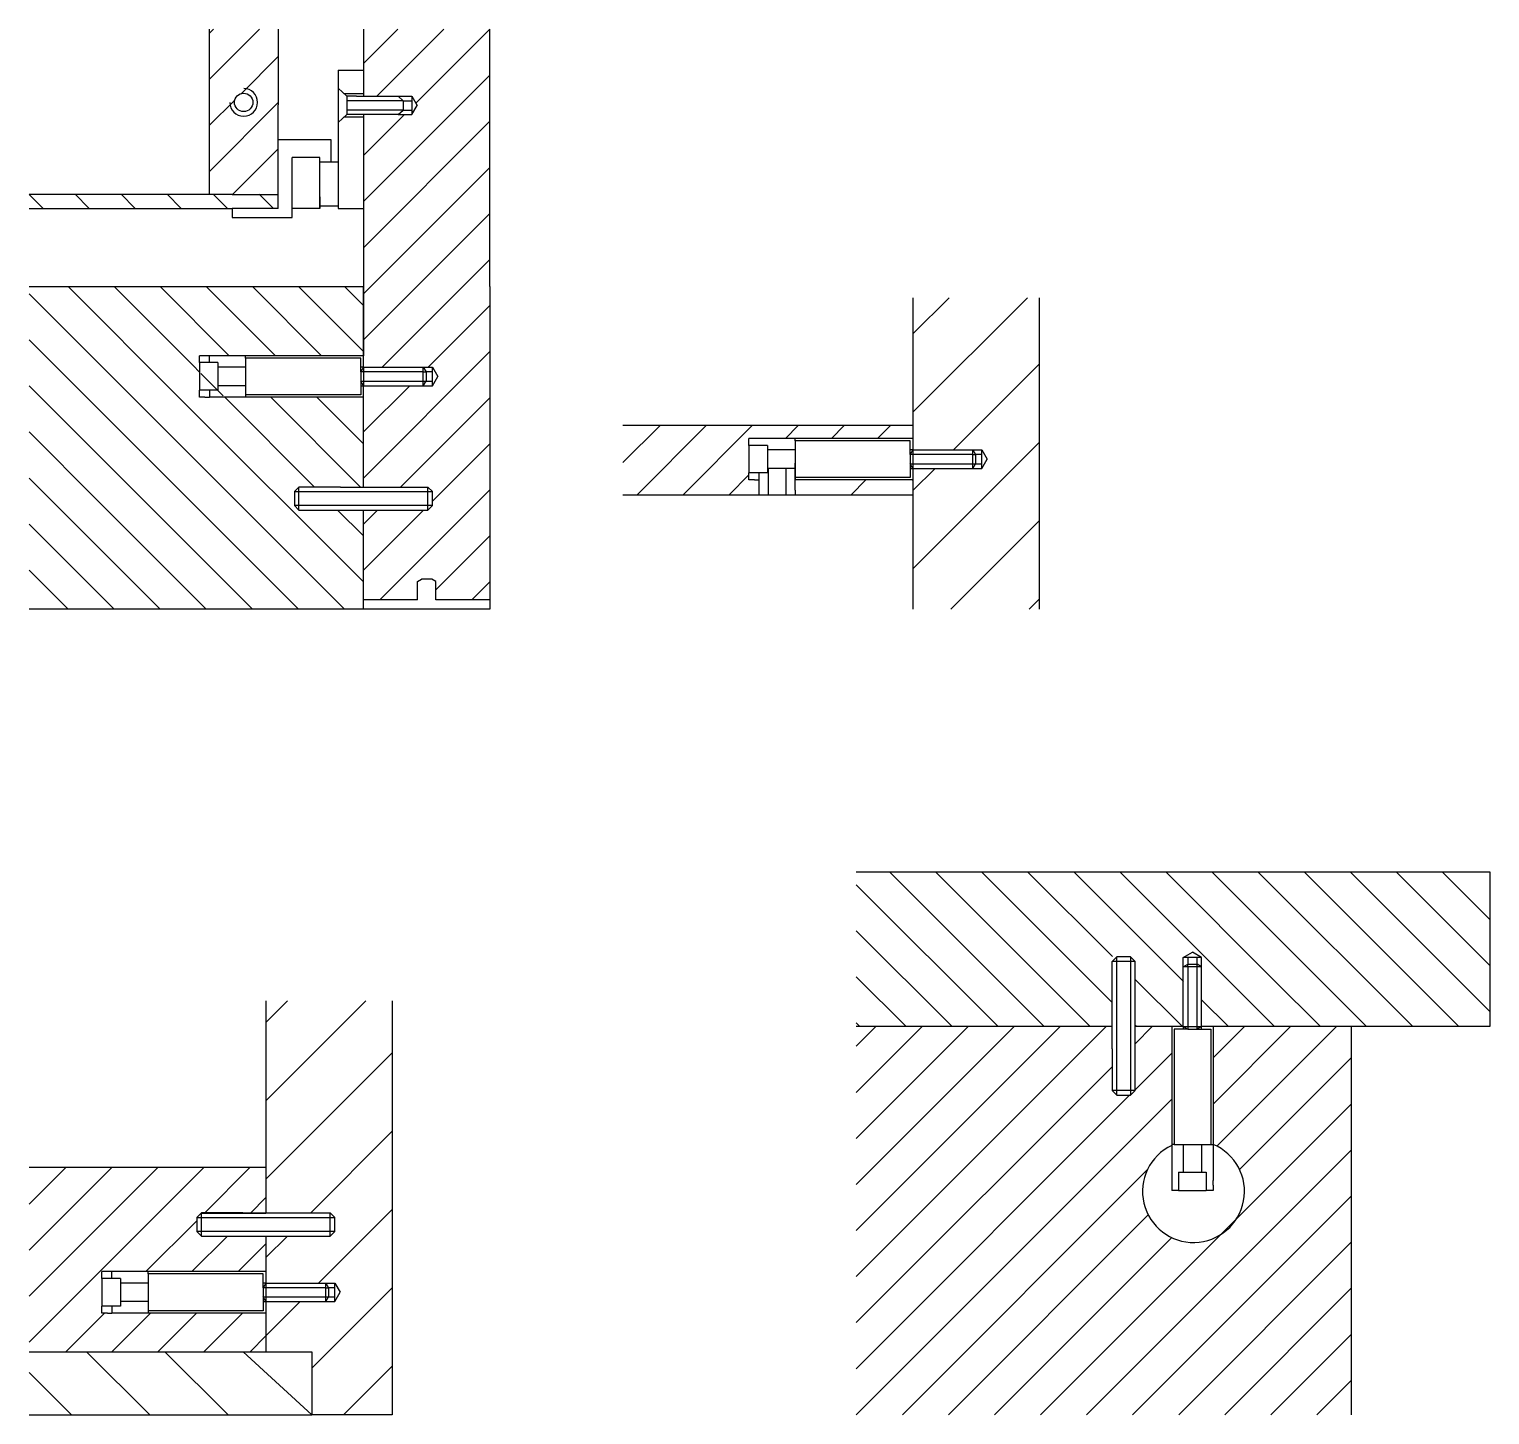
# Model space of a CAD drawing. Header units: millimetres. Extents: x -1233 to 3094, y -223 to 1764.
# Drawn here: x 1943.48 to 1975.19, y 1234.36 to 1264.44 of the extents above; entities that cross this region are included whole.
import ezdxf

# ---------------------------------------------------------------- set-up
doc = ezdxf.new("R2010")
doc.units = ezdxf.units.MM
doc.layers.get('0').update_dxf_attribs({"color": 8})
for name, color, linetype in [('Campiture', 1, 'Continuous'), ('filatura', 8, 'Continuous'), ('Incastri', 4, 'Continuous'), ('tratteggio', 5, 'Continuous')]:
    doc.layers.add(name, color=color, linetype=linetype)

# ---------------------------------------------------------------- blocks, each defined once
blk = doc.blocks.new('vite 2')
for p, q in [((302.355, 103.432), (302.455, 103.532)), ((302.355, 103.432), (302.355, 100.632)), ((302.755, 103.532), (302.455, 103.532)), ((302.755, 103.532), (302.855, 103.432)), ((302.855, 102.532), (302.855, 103.432)), ((302.855, 102.532), (302.855, 100.632)), ((302.355, 100.632), (302.455, 100.532)), ((302.455, 100.532), (302.755, 100.532)), ((302.855, 100.632), (302.755, 100.532))]:
    blk.add_line(p, q)
at = {"layer": 'filatura'}
for p, q in [((302.355, 103.432), (302.855, 103.432)), ((302.455, 100.532), (302.455, 103.532)), ((302.755, 103.532), (302.755, 100.532)), ((302.355, 100.632), (302.855, 100.632))]:
    blk.add_line(p, q, dxfattribs=at)

msp = doc.modelspace()

# ---------------------------------------------------------------- hatches: boundary and pattern name
at = {"layer": 'Campiture'}
h = msp.add_hatch(dxfattribs=at)
h.set_pattern_fill('JIS_WOOD', color=256, scale=1.7)
h.set_pattern_definition([(45, (1156.0139, 1156.223), (-0.85, 0.85), [])])
h.paths.add_polyline_path([(1962.668, 1254.646), (1962.656, 1254.658), (1960.11, 1254.658), (1960.11, 1254.437), (1960.11, 1254.337), (1962.668, 1254.337)])

# ---------------------------------------------------------------- linework, layer by layer
at = {"color": 175, "linetype": 'Continuous'}
for p, q in [((1947.391, 1264.348), (1947.485, 1264.442)), ((1947.183, 1256.999), (1947.043, 1257.14)), ((1947.697, 1256.486), (1947.214, 1256.969)), ((1950.741, 1256.698), (1950.747, 1256.703)), ((1950.741, 1256.442), (1950.729, 1256.453)), ((1962.668, 1254.902), (1962.674, 1254.908)), ((1962.668, 1254.646), (1962.656, 1254.658)), ((1968.943, 1242.789), (1968.938, 1242.795)), ((1969.199, 1242.789), (1969.188, 1242.777)), ((1948.623, 1236.816), (1948.628, 1236.821)), ((1948.623, 1236.56), (1948.611, 1236.571))]:
    msp.add_line(p, q, dxfattribs=at)
for p, q in [((1947.391, 1264.442), (1947.391, 1261.253)), ((1948.891, 1264.442), (1948.891, 1262.803)), ((1950.741, 1264.442), (1950.741, 1262.987)), ((1953.485, 1258.853), (1953.485, 1264.442)), ((1950.191, 1263.553), (1950.191, 1260.553)), ((1950.191, 1263.553), (1950.741, 1263.553)), ((1950.381, 1262.987), (1950.191, 1263.16)), ((1950.741, 1263.037), (1950.326, 1263.037)), ((1950.591, 1262.987), (1950.381, 1262.987)), ((1950.591, 1262.987), (1950.991, 1262.987)), ((1950.991, 1262.987), (1951.291, 1262.987)), ((1951.291, 1262.987), (1951.494, 1262.987)), ((1951.494, 1262.987), (1951.604, 1262.887)), ((1951.791, 1262.987), (1951.906, 1262.787)), ((1951.791, 1262.987), (1951.791, 1262.587)), ((1948.891, 1260.853), (1948.891, 1262.803)), ((1951.494, 1262.587), (1951.604, 1262.687)), ((1951.604, 1262.887), (1951.791, 1262.887)), ((1951.604, 1262.887), (1951.604, 1262.687)), ((1951.604, 1262.687), (1951.791, 1262.687)), ((1951.791, 1262.587), (1951.906, 1262.787)), ((1950.381, 1262.587), (1950.191, 1262.414)), ((1950.326, 1262.537), (1950.741, 1262.537)), ((1951.494, 1262.587), (1950.381, 1262.587)), ((1950.741, 1262.587), (1950.741, 1258.853)), ((1950.041, 1262.04), (1948.891, 1262.04)), ((1950.041, 1261.553), (1950.041, 1262.04)), ((1949.791, 1261.653), (1949.191, 1261.654)), ((1949.191, 1260.353), (1949.191, 1261.654)), ((1949.791, 1260.803), (1949.791, 1261.653)), ((1949.791, 1260.553), (1949.791, 1261.653)), ((1950.191, 1261.553), (1949.791, 1261.552)), ((1947.391, 1261.253), (1947.391, 1261.053)), ((1947.391, 1261.053), (1947.391, 1260.853)), ((1947.391, 1260.853), (1943.485, 1260.853)), ((1947.891, 1260.853), (1947.391, 1260.853)), ((1947.891, 1260.853), (1948.891, 1260.853)), ((1948.891, 1260.553), (1948.891, 1260.853)), ((1949.791, 1260.803), (1949.791, 1260.553)), ((1943.485, 1260.553), (1947.891, 1260.553)), ((1948.891, 1260.553), (1947.891, 1260.553)), ((1947.891, 1260.553), (1947.891, 1260.353)), ((1949.791, 1260.553), (1949.191, 1260.553)), ((1950.191, 1260.603), (1949.791, 1260.603)), ((1950.191, 1260.553), (1950.741, 1260.553)), ((1947.891, 1260.353), (1949.191, 1260.353)), ((1943.485, 1258.853), (1950.741, 1258.853)), ((1950.741, 1257.103), (1950.741, 1258.853)), ((1950.741, 1258.853), (1950.741, 1257.353)), ((1953.485, 1258.853), (1953.485, 1251.853)), ((1962.668, 1258.611), (1962.668, 1255.308)), ((1965.412, 1258.611), (1965.412, 1251.853)), ((1947.4, 1257.353), (1947.181, 1257.353)), ((1950.741, 1257.353), (1947.183, 1257.353)), ((1947.183, 1257.203), (1947.183, 1257.353)), ((1948.183, 1257.353), (1947.4, 1257.353)), ((1947.401, 1257.203), (1947.401, 1257.353)), ((1950.741, 1257.353), (1948.183, 1257.353)), ((1948.183, 1257.303), (1948.183, 1257.353)), ((1950.683, 1257.303), (1948.183, 1257.303)), ((1948.183, 1257.303), (1948.183, 1256.503)), ((1950.683, 1257.103), (1950.683, 1257.303)), ((1947.583, 1257.203), (1947.183, 1257.203)), ((1947.183, 1257.203), (1947.183, 1256.603)), ((1947.583, 1257.203), (1947.401, 1257.203)), ((1947.583, 1257.203), (1947.583, 1257.103)), ((1948.183, 1257.103), (1947.583, 1257.103)), ((1947.583, 1257.103), (1947.583, 1256.695)), ((1950.741, 1257.103), (1950.683, 1257.103)), ((1950.741, 1257.103), (1952.041, 1257.103)), ((1952.041, 1257.103), (1952.099, 1257.003)), ((1952.241, 1257.003), (1952.099, 1257.003)), ((1952.099, 1257.003), (1952.099, 1256.803)), ((1952.241, 1257.103), (1952.356, 1256.903)), ((1948.183, 1256.703), (1947.583, 1256.703)), ((1947.583, 1256.695), (1947.583, 1256.603)), ((1950.683, 1256.703), (1950.683, 1256.503)), ((1950.683, 1256.703), (1950.741, 1256.703)), ((1950.741, 1254.503), (1950.741, 1256.703)), ((1950.741, 1256.703), (1952.041, 1256.703)), ((1952.041, 1256.703), (1952.099, 1256.803)), ((1952.099, 1256.803), (1952.241, 1256.803)), ((1952.241, 1256.703), (1952.356, 1256.903)), ((1947.583, 1256.603), (1947.183, 1256.603)), ((1947.183, 1256.453), (1947.183, 1256.603)), ((1947.3, 1256.453), (1947.183, 1256.453)), ((1947.3, 1256.453), (1947.4, 1256.453)), ((1947.583, 1256.603), (1947.4, 1256.603)), ((1948.183, 1256.453), (1947.4, 1256.453)), ((1947.401, 1256.603), (1947.401, 1256.453)), ((1950.683, 1256.503), (1948.183, 1256.503)), ((1948.183, 1256.503), (1948.183, 1256.453)), ((1950.741, 1256.453), (1948.183, 1256.453)), ((1962.668, 1255.837), (1956.375, 1255.837)), ((1962.668, 1255.858), (1962.668, 1255.558)), ((1959.328, 1255.558), (1959.108, 1255.558)), ((1962.668, 1255.558), (1959.11, 1255.558)), ((1959.11, 1255.408), (1959.11, 1255.558)), ((1959.51, 1255.408), (1959.11, 1255.408)), ((1959.11, 1255.408), (1959.11, 1254.808)), ((1960.11, 1255.558), (1959.328, 1255.558)), ((1959.51, 1255.408), (1959.328, 1255.408)), ((1959.51, 1255.408), (1959.51, 1255.308)), ((1962.668, 1255.558), (1960.11, 1255.558)), ((1960.11, 1255.508), (1960.11, 1255.558)), ((1962.61, 1255.508), (1960.11, 1255.508)), ((1960.11, 1255.508), (1960.11, 1254.708)), ((1962.61, 1255.308), (1962.61, 1255.508)), ((1960.11, 1255.308), (1959.51, 1255.308)), ((1959.51, 1255.308), (1959.51, 1254.899)), ((1960.11, 1254.437), (1960.11, 1255.024)), ((1962.668, 1255.308), (1962.61, 1255.308)), ((1962.668, 1255.308), (1963.968, 1255.308)), ((1963.968, 1255.308), (1964.026, 1255.208)), ((1964.168, 1255.208), (1964.026, 1255.208)), ((1964.026, 1255.208), (1964.026, 1255.008)), ((1964.168, 1255.308), (1964.283, 1255.108)), ((1964.168, 1254.908), (1964.283, 1255.108)), ((1959.51, 1254.808), (1959.11, 1254.808)), ((1959.11, 1254.658), (1959.11, 1254.808)), ((1959.51, 1254.808), (1959.328, 1254.808)), ((1959.328, 1254.808), (1959.328, 1254.658)), ((1960.11, 1254.908), (1959.51, 1254.908)), ((1959.51, 1254.899), (1959.51, 1254.808)), ((1962.61, 1254.708), (1960.11, 1254.708)), ((1960.11, 1254.708), (1960.11, 1254.658)), ((1962.61, 1254.908), (1962.61, 1254.708)), ((1962.61, 1254.908), (1962.668, 1254.908)), ((1962.668, 1254.908), (1962.668, 1251.853)), ((1962.668, 1254.908), (1963.968, 1254.908)), ((1963.968, 1254.908), (1964.026, 1255.008)), ((1964.026, 1255.008), (1964.168, 1255.008)), ((1959.228, 1254.658), (1959.11, 1254.658)), ((1959.228, 1254.658), (1959.328, 1254.658)), ((1959.328, 1254.658), (1959.328, 1254.658)), ((1959.328, 1254.658), (1959.328, 1254.337)), ((1962.668, 1254.658), (1960.11, 1254.658)), ((1960.11, 1254.437), (1960.11, 1254.337)), ((1956.375, 1254.337), (1962.668, 1254.337)), ((1950.741, 1251.853), (1950.741, 1254.003)), ((1951.913, 1252.453), (1951.999, 1252.503)), ((1952.226, 1252.503), (1951.999, 1252.503)), ((1952.313, 1252.453), (1952.226, 1252.503)), ((1951.913, 1252.053), (1951.913, 1252.453)), ((1952.313, 1252.053), (1952.313, 1252.453)), ((1953.485, 1251.853), (1943.485, 1251.853)), ((1951.913, 1252.053), (1950.741, 1252.053)), ((1953.485, 1252.053), (1952.313, 1252.053)), ((1961.44, 1246.149), (1975.193, 1246.149)), ((1975.193, 1246.149), (1975.193, 1242.789)), ((1968.538, 1244.289), (1968.738, 1244.405)), ((1968.638, 1244.289), (1968.638, 1244.147)), ((1968.938, 1244.289), (1968.738, 1244.405)), ((1968.838, 1244.147), (1968.838, 1244.289)), ((1968.538, 1244.089), (1968.638, 1244.147)), ((1968.538, 1242.789), (1968.538, 1244.089)), ((1968.638, 1244.147), (1968.838, 1244.147)), ((1968.938, 1244.089), (1968.838, 1244.147)), ((1968.938, 1242.789), (1968.938, 1244.089)), ((1948.623, 1243.348), (1948.623, 1238.742)), ((1951.367, 1243.348), (1951.367, 1234.362)), ((1966.993, 1242.789), (1961.44, 1242.789)), ((1968.543, 1242.789), (1967.493, 1242.789)), ((1968.288, 1242.789), (1968.288, 1240.231)), ((1968.288, 1242.789), (1968.288, 1239.231)), ((1968.538, 1242.731), (1968.338, 1242.731)), ((1968.338, 1242.731), (1968.338, 1240.231)), ((1968.538, 1242.789), (1968.538, 1242.731)), ((1968.938, 1242.731), (1968.938, 1242.789)), ((1968.938, 1242.731), (1969.138, 1242.731)), ((1972.193, 1242.789), (1968.943, 1242.789)), ((1969.138, 1242.731), (1969.138, 1240.231)), ((1969.188, 1242.789), (1969.188, 1240.231)), ((1975.193, 1242.789), (1972.193, 1242.789)), ((1972.193, 1234.362), (1972.193, 1242.789)), ((1968.288, 1240.231), (1968.288, 1239.449)), ((1968.338, 1240.231), (1968.288, 1240.231)), ((1968.338, 1240.231), (1969.138, 1240.231)), ((1968.538, 1240.231), (1968.538, 1239.631)), ((1968.938, 1240.231), (1968.938, 1239.631)), ((1969.138, 1240.231), (1969.188, 1240.231)), ((1969.188, 1240.231), (1969.188, 1239.449)), ((1943.485, 1239.737), (1948.623, 1239.737)), ((1968.438, 1239.631), (1968.438, 1239.231)), ((1968.438, 1239.631), (1968.538, 1239.631)), ((1968.438, 1239.631), (1968.438, 1239.449)), ((1968.538, 1239.631), (1968.946, 1239.631)), ((1968.946, 1239.631), (1969.038, 1239.631)), ((1969.038, 1239.631), (1969.038, 1239.231)), ((1969.038, 1239.631), (1969.038, 1239.449)), ((1968.288, 1239.449), (1968.288, 1239.23)), ((1968.438, 1239.231), (1968.288, 1239.231)), ((1968.438, 1239.231), (1969.038, 1239.231)), ((1969.188, 1239.231), (1969.038, 1239.231)), ((1969.188, 1239.349), (1969.188, 1239.449)), ((1969.188, 1239.349), (1969.188, 1239.231)), ((1947.223, 1238.742), (1948.623, 1238.742)), ((1948.623, 1238.242), (1948.623, 1237.221)), ((1948.623, 1238.242), (1948.623, 1237.221)), ((1945.282, 1237.471), (1945.063, 1237.471)), ((1945.065, 1237.321), (1945.065, 1237.471)), ((1948.623, 1237.471), (1945.065, 1237.471)), ((1945.465, 1237.321), (1945.065, 1237.321)), ((1945.065, 1237.321), (1945.065, 1236.721)), ((1946.065, 1237.471), (1945.282, 1237.471)), ((1945.282, 1237.321), (1945.282, 1237.471)), ((1945.465, 1237.321), (1945.282, 1237.321)), ((1945.465, 1237.321), (1945.465, 1237.221)), ((1948.623, 1237.471), (1946.065, 1237.471)), ((1946.065, 1237.421), (1946.065, 1237.471)), ((1948.565, 1237.421), (1946.065, 1237.421)), ((1946.065, 1237.421), (1946.065, 1236.621)), ((1948.565, 1237.221), (1948.565, 1237.421)), ((1946.065, 1237.221), (1945.465, 1237.221)), ((1945.465, 1237.221), (1945.465, 1236.813)), ((1948.623, 1237.221), (1948.565, 1237.221)), ((1948.623, 1237.221), (1949.923, 1237.221)), ((1949.923, 1237.221), (1949.98, 1237.121)), ((1950.123, 1237.121), (1949.98, 1237.121)), ((1949.98, 1237.121), (1949.98, 1236.921)), ((1950.123, 1237.221), (1950.238, 1237.021)), ((1950.123, 1236.821), (1950.238, 1237.021)), ((1945.465, 1236.721), (1945.065, 1236.721)), ((1945.065, 1236.571), (1945.065, 1236.721)), ((1945.465, 1236.721), (1945.282, 1236.721)), ((1945.282, 1236.721), (1945.282, 1236.571)), ((1946.065, 1236.821), (1945.465, 1236.821)), ((1945.465, 1236.813), (1945.465, 1236.721)), ((1948.565, 1236.821), (1948.565, 1236.621)), ((1948.565, 1236.821), (1948.623, 1236.821)), ((1948.623, 1236.821), (1949.923, 1236.821)), ((1948.623, 1236.821), (1948.623, 1235.732)), ((1948.623, 1236.821), (1948.623, 1235.737)), ((1948.623, 1236.742), (1948.623, 1236.492)), ((1949.923, 1236.821), (1949.98, 1236.921)), ((1949.98, 1236.921), (1950.123, 1236.921)), ((1945.182, 1236.571), (1945.065, 1236.571)), ((1945.182, 1236.571), (1945.282, 1236.571)), ((1946.065, 1236.571), (1945.282, 1236.571)), ((1948.565, 1236.621), (1946.065, 1236.621)), ((1946.065, 1236.621), (1946.065, 1236.571)), ((1948.623, 1236.571), (1946.065, 1236.571)), ((1943.485, 1235.732), (1948.623, 1235.732)), ((1948.623, 1235.732), (1949.623, 1235.732)), ((1949.623, 1235.732), (1949.623, 1234.362)), ((1943.485, 1234.362), (1949.623, 1234.362)), ((1951.367, 1234.362), (1949.623, 1234.362))]:
    msp.add_line(p, q)
msp.add_circle((1948.141, 1262.853), 0.2)
msp.add_circle((1948.141, 1262.853), 0.2)
msp.add_circle((1948.141, 1262.853), 0.2)
msp.add_arc((1968.762, 1239.21), 1.107, 115.3739, 67.3777)
at = {"layer": 'Campiture', "linetype": 'Continuous'}
for p, q in [((1947.391, 1263.348), (1948.485, 1264.442)), ((1950.741, 1263.698), (1951.485, 1264.442)), ((1951.866, 1263.823), (1952.485, 1264.442)), ((1951.879, 1262.835), (1953.485, 1264.442)), ((1948.09, 1263.047), (1948.891, 1263.848)), ((1951.03, 1262.987), (1951.881, 1263.838)), ((1950.741, 1260.698), (1953.485, 1263.442)), ((1947.391, 1262.348), (1947.947, 1262.904)), ((1947.391, 1261.348), (1948.891, 1262.848)), ((1950.741, 1261.698), (1951.63, 1262.587)), ((1950.741, 1259.698), (1953.485, 1262.442)), ((1947.897, 1260.853), (1948.891, 1261.848)), ((1950.741, 1258.698), (1953.485, 1261.442)), ((1943.779, 1260.559), (1943.485, 1260.853)), ((1944.779, 1260.559), (1944.479, 1260.859)), ((1945.779, 1260.559), (1945.479, 1260.859)), ((1946.779, 1260.559), (1946.479, 1260.859)), ((1947.779, 1260.559), (1947.479, 1260.859)), ((1948.779, 1260.559), (1948.479, 1260.859)), ((1950.741, 1257.698), (1953.485, 1260.442)), ((1951.147, 1257.103), (1953.485, 1259.442)), ((1946.729, 1256.453), (1944.329, 1258.853)), ((1947.043, 1257.14), (1945.329, 1258.853)), ((1947.829, 1257.353), (1946.329, 1258.853)), ((1948.829, 1257.353), (1947.329, 1258.853)), ((1949.829, 1257.353), (1948.329, 1258.853)), ((1950.741, 1257.442), (1949.329, 1258.853)), ((1950.741, 1258.442), (1950.329, 1258.853)), ((1945.729, 1256.453), (1943.485, 1258.698)), ((1962.668, 1257.825), (1963.454, 1258.611)), ((1962.668, 1256.125), (1965.154, 1258.611)), ((1952.147, 1257.103), (1953.485, 1258.442)), ((1944.729, 1256.453), (1943.485, 1257.698)), ((1950.741, 1254.698), (1953.485, 1257.442)), ((1963.55, 1255.308), (1965.412, 1257.169)), ((1948.329, 1251.853), (1943.485, 1256.698)), ((1950.741, 1255.698), (1951.747, 1256.703)), ((1949.329, 1251.853), (1944.729, 1256.453)), ((1950.329, 1251.853), (1945.729, 1256.453)), ((1950.741, 1252.442), (1946.729, 1256.453)), ((1949.679, 1254.503), (1947.729, 1256.453)), ((1950.679, 1254.503), (1948.729, 1256.453)), ((1950.741, 1255.442), (1949.729, 1256.453)), ((1951.547, 1254.503), (1953.485, 1256.442)), ((1944.985, 1254.198), (1943.485, 1255.698)), ((1956.375, 1255.033), (1957.18, 1255.837)), ((1956.68, 1254.337), (1958.18, 1255.837)), ((1957.68, 1254.337), (1959.18, 1255.837)), ((1959.9, 1255.558), (1960.18, 1255.837)), ((1960.9, 1255.558), (1961.18, 1255.837)), ((1961.9, 1255.558), (1962.18, 1255.837)), ((1952.241, 1254.198), (1953.485, 1255.442)), ((1962.668, 1252.725), (1965.412, 1255.469)), ((1958.68, 1254.337), (1959.11, 1254.767)), ((1962.668, 1254.425), (1963.15, 1254.908)), ((1944.179, 1254.003), (1943.485, 1254.698)), ((1951.097, 1252.053), (1953.485, 1254.442)), ((1947.329, 1251.853), (1944.985, 1254.198)), ((1946.329, 1251.853), (1944.179, 1254.003)), ((1950.741, 1253.442), (1950.179, 1254.003)), ((1950.741, 1253.698), (1951.047, 1254.003)), ((1950.741, 1252.698), (1952.047, 1254.003)), ((1963.496, 1251.853), (1965.412, 1253.769)), ((1945.329, 1251.853), (1943.485, 1253.698)), ((1952.313, 1252.27), (1953.485, 1253.442)), ((1944.329, 1251.853), (1943.485, 1252.698)), ((1953.097, 1252.053), (1953.485, 1252.442)), ((1965.196, 1251.853), (1965.412, 1252.069)), ((1965.52, 1242.789), (1962.16, 1246.149)), ((1966.52, 1242.789), (1963.16, 1246.149)), ((1966.993, 1243.315), (1964.16, 1246.149)), ((1966.999, 1244.31), (1965.16, 1246.149)), ((1968.543, 1243.765), (1966.16, 1246.149)), ((1970.52, 1242.789), (1967.16, 1246.149)), ((1970.493, 1243.815), (1968.16, 1246.149)), ((1971.943, 1243.365), (1969.16, 1246.149)), ((1973.52, 1242.789), (1970.16, 1246.149)), ((1974.52, 1242.789), (1971.16, 1246.149)), ((1975.193, 1243.115), (1972.16, 1246.149)), ((1975.193, 1244.115), (1973.16, 1246.149)), ((1975.193, 1245.115), (1974.16, 1246.149)), ((1964.52, 1242.789), (1961.44, 1245.869)), ((1963.52, 1242.789), (1961.44, 1244.869)), ((1962.52, 1242.789), (1961.44, 1243.869)), ((1968.52, 1242.789), (1967.493, 1243.815)), ((1971.52, 1242.789), (1970.493, 1243.815)), ((1948.623, 1242.876), (1949.094, 1243.348)), ((1948.623, 1241.176), (1950.794, 1243.348)), ((1969.52, 1242.789), (1968.943, 1243.365)), ((1972.52, 1242.789), (1971.943, 1243.365)), ((1961.44, 1242.362), (1961.867, 1242.789)), ((1961.44, 1241.362), (1962.867, 1242.789)), ((1961.44, 1240.362), (1963.867, 1242.789)), ((1961.44, 1239.362), (1964.867, 1242.789)), ((1961.44, 1238.362), (1965.867, 1242.789)), ((1961.44, 1237.362), (1966.867, 1242.789)), ((1967.493, 1242.415), (1967.867, 1242.789)), ((1969.193, 1242.115), (1969.867, 1242.789)), ((1969.193, 1241.115), (1970.867, 1242.789)), ((1969.271, 1240.193), (1971.867, 1242.789)), ((1948.623, 1239.476), (1951.367, 1242.22)), ((1967.493, 1241.415), (1968.293, 1242.215)), ((1961.44, 1236.362), (1966.993, 1241.915)), ((1961.44, 1235.362), (1967.382, 1241.305)), ((1961.44, 1234.362), (1968.293, 1241.215)), ((1965.44, 1234.362), (1972.193, 1241.115)), ((1949.589, 1238.742), (1951.367, 1240.52)), ((1966.44, 1234.362), (1972.193, 1240.115)), ((1943.485, 1238.938), (1944.284, 1239.737)), ((1943.485, 1237.938), (1945.284, 1239.737)), ((1943.485, 1236.938), (1946.284, 1239.737)), ((1943.485, 1235.938), (1947.284, 1239.737)), ((1947.289, 1238.742), (1948.284, 1239.737)), ((1962.44, 1234.362), (1967.762, 1239.684)), ((1948.289, 1238.742), (1948.623, 1239.076)), ((1967.44, 1234.362), (1972.193, 1239.115)), ((1946.018, 1237.471), (1947.123, 1238.576)), ((1949.768, 1237.221), (1951.367, 1238.82)), ((1963.44, 1234.362), (1967.779, 1238.701)), ((1947.018, 1237.471), (1947.789, 1238.242)), ((1948.623, 1237.776), (1949.089, 1238.242)), ((1948.018, 1237.471), (1948.623, 1238.076)), ((1964.44, 1234.362), (1968.288, 1238.21)), ((1968.44, 1234.362), (1972.193, 1238.115)), ((1949.623, 1235.376), (1951.367, 1237.12)), ((1969.44, 1234.362), (1972.193, 1237.115)), ((1948.623, 1236.076), (1949.368, 1236.821)), ((1944.279, 1235.732), (1945.118, 1236.571)), ((1945.279, 1235.732), (1946.118, 1236.571)), ((1946.279, 1235.732), (1947.118, 1236.571)), ((1947.279, 1235.732), (1948.118, 1236.571)), ((1948.279, 1235.732), (1948.623, 1236.076)), ((1970.44, 1234.362), (1972.193, 1236.115)), ((1946.101, 1234.362), (1944.731, 1235.732)), ((1947.801, 1234.362), (1946.431, 1235.732)), ((1949.623, 1234.362), (1948.131, 1235.732)), ((1950.309, 1234.362), (1951.367, 1235.42)), ((1944.401, 1234.362), (1943.485, 1235.278)), ((1971.44, 1234.362), (1972.193, 1235.115))]:
    msp.add_line(p, q, dxfattribs=at)
at = {"layer": 'Campiture'}
for p, q in [((1969.762, 1239.684), (1972.193, 1242.115)), ((1969.699, 1238.622), (1972.193, 1241.115))]:
    msp.add_line(p, q, dxfattribs=at)
at = {"layer": 'filatura'}
for p, q in [((1950.381, 1262.987), (1950.381, 1262.587)), ((1951.494, 1262.987), (1951.791, 1262.987)), ((1951.604, 1262.887), (1950.381, 1262.887)), ((1951.604, 1262.687), (1950.381, 1262.687)), ((1951.494, 1262.587), (1951.791, 1262.587)), ((1950.741, 1257.103), (1950.683, 1257.003)), ((1950.683, 1257.003), (1950.683, 1257.103)), ((1952.041, 1257.003), (1950.683, 1257.003)), ((1950.683, 1257.003), (1950.683, 1256.803)), ((1950.741, 1257.103), (1950.741, 1256.703)), ((1952.041, 1256.703), (1952.041, 1257.103)), ((1952.041, 1257.103), (1952.241, 1257.103)), ((1952.041, 1257.003), (1952.099, 1257.003)), ((1952.241, 1256.703), (1952.241, 1257.103)), ((1950.683, 1256.803), (1952.041, 1256.803)), ((1950.741, 1256.703), (1950.683, 1256.803)), ((1950.683, 1256.803), (1950.683, 1256.703)), ((1952.041, 1256.803), (1952.099, 1256.803)), ((1952.041, 1256.703), (1952.241, 1256.703)), ((1962.668, 1255.308), (1962.61, 1255.208)), ((1962.61, 1255.208), (1962.61, 1255.308)), ((1963.968, 1255.208), (1962.61, 1255.208)), ((1962.61, 1255.208), (1962.61, 1255.008)), ((1962.668, 1255.308), (1962.668, 1254.908)), ((1963.968, 1254.908), (1963.968, 1255.308)), ((1963.968, 1255.308), (1964.168, 1255.308)), ((1963.968, 1255.208), (1964.026, 1255.208)), ((1964.168, 1254.908), (1964.168, 1255.308)), ((1959.528, 1254.908), (1959.528, 1254.337)), ((1959.91, 1254.908), (1959.91, 1254.337)), ((1962.61, 1255.008), (1963.968, 1255.008)), ((1962.668, 1254.908), (1962.61, 1255.008)), ((1962.61, 1255.008), (1962.61, 1254.908)), ((1963.968, 1255.008), (1964.026, 1255.008)), ((1963.968, 1254.908), (1964.168, 1254.908)), ((1968.938, 1244.289), (1968.538, 1244.289)), ((1968.538, 1244.089), (1968.538, 1244.289)), ((1968.938, 1244.089), (1968.938, 1244.289)), ((1968.938, 1244.089), (1968.538, 1244.089)), ((1968.638, 1244.089), (1968.638, 1244.147)), ((1968.638, 1244.089), (1968.638, 1242.731)), ((1968.838, 1244.089), (1968.838, 1244.147)), ((1968.838, 1242.731), (1968.838, 1244.089)), ((1968.538, 1242.789), (1968.638, 1242.731)), ((1968.538, 1242.789), (1968.938, 1242.789)), ((1968.638, 1242.731), (1968.538, 1242.731)), ((1968.638, 1242.731), (1968.838, 1242.731)), ((1968.938, 1242.789), (1968.838, 1242.731)), ((1968.838, 1242.731), (1968.938, 1242.731)), ((1948.623, 1237.221), (1948.565, 1237.121)), ((1948.565, 1237.121), (1948.565, 1237.221)), ((1949.923, 1237.121), (1948.565, 1237.121)), ((1948.565, 1237.121), (1948.565, 1236.921)), ((1948.623, 1237.221), (1948.623, 1236.821)), ((1949.923, 1236.821), (1949.923, 1237.221)), ((1949.923, 1237.221), (1950.123, 1237.221)), ((1949.923, 1237.121), (1949.98, 1237.121)), ((1950.123, 1236.821), (1950.123, 1237.221)), ((1948.565, 1236.921), (1949.923, 1236.921)), ((1948.623, 1236.821), (1948.565, 1236.921)), ((1948.565, 1236.921), (1948.565, 1236.821)), ((1949.923, 1236.921), (1949.98, 1236.921)), ((1949.923, 1236.821), (1950.123, 1236.821))]:
    msp.add_line(p, q, dxfattribs=at)
msp.add_arc((1948.141, 1262.853), 0.3, 180, 90, dxfattribs=at)
at = {"layer": 'Incastri', "linetype": 'Continuous'}
msp.add_line((1961.52, 1242.789), (1961.44, 1242.869), dxfattribs=at)
at = {"layer": 'tratteggio', "color": 175, "linetype": 'Continuous'}
msp.add_line((1967.52, 1242.789), (1967.493, 1242.815), dxfattribs=at)

# ---------------------------------------------------------------- block references
for p, rotation in [((2052.773, 951.648), 90), ((2269.848, 1344.836), 180), ((2050.654, 935.888), 90)]:
    msp.add_blockref('vite 2', p, dxfattribs=dict(rotation=rotation))

doc.saveas('drawing.dxf')
